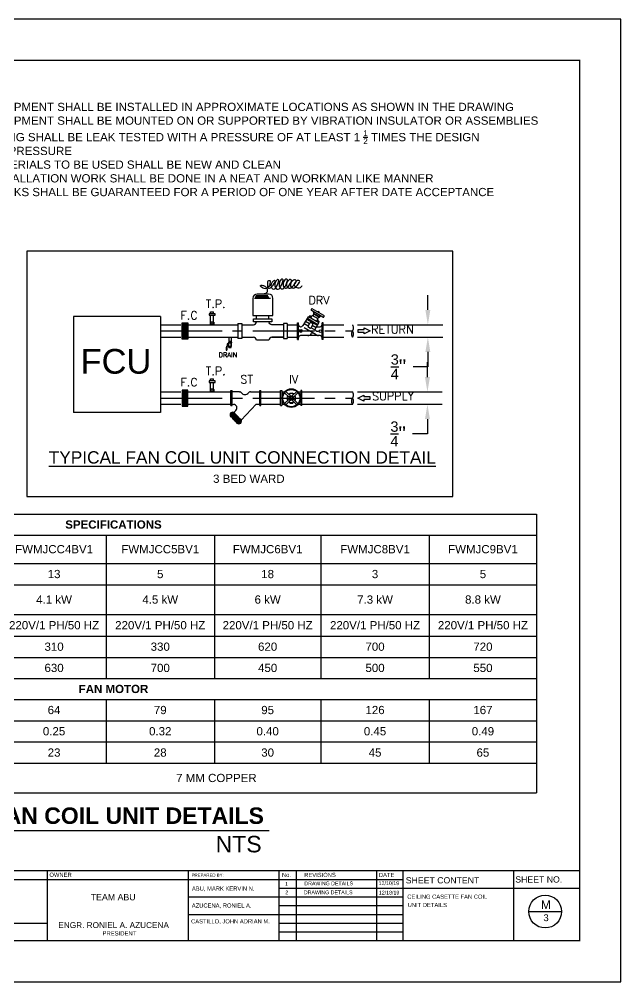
# Model space of a CAD drawing. Header units: inches. Extents: x 72.7 to 89.2, y 9.9 to 21.6.
# Drawn here: x 81.92 to 89.23, y 9.9 to 21.6 of the extents above; entities that cross this region are included whole.
import ezdxf

# ---------------------------------------------------------------- set-up
doc = ezdxf.new("R2010")
doc.units = ezdxf.units.IN
doc.header["$MEASUREMENT"] = 0
doc.linetypes.add('CENTER2', pattern=[1.125, 0.75, -0.125, 0.125, -0.125])
doc.linetypes.add('DASHED2', pattern=[0.375, 0.25, -0.125])
for name, color, linetype in [('.1', 1, 'Continuous'), ('AC-CENTER', 9, 'CENTER2'), ('AC-CHWR', 30, 'DASHED2'), ('AC-CHWS', 93, 'DASHED2'), ('AC-EQUIPMENT', 230, 'Continuous'), ('AC-FD', 2, 'Continuous'), ('AC-HOCK-UP', 9, 'Continuous'), ('AC-SDUCT', 6, 'Continuous'), ('AC-SECTION', 7, 'Continuous'), ('AC-TEXT', 7, 'Continuous'), ('AC.REF.1ST.', 200, 'Continuous'), ('MH-SARR', 2, 'Continuous'), ('MH-VALVE', 7, 'Continuous'), ('SHEET', 3, 'Continuous'), ('text', 7, 'Continuous'), ('WALL', 2, 'Continuous')]:
    doc.layers.add(name, color=color, linetype=linetype)
doc.styles.add('arial', font='arial.ttf')
doc.styles.add('ROMANS', font='romans.shx', dxfattribs={"width": 0.8, "height": 100})
doc.dimstyles.get("Standard").update_dxf_attribs({"dimtxt": 0.18, "dimasz": 0.18, "dimexe": 0.18, "dimexo": 0.0625, "dimgap": 0.09, "dimtad": 0, "dimtih": 1, "dimtoh": 1, "dimdec": 4, "dimzin": 0, "dimdsep": 46, "dimtxsty": 'Standard', "dimcen": 0.09, "dimadec": 0, "dimazin": 0, "dimtfac": 1, "dimtdec": 4, "dimtofl": 0, "dimtmove": 0, "dimatfit": 3, "dimfxl": 1, "dimtolj": 1, "dimtzin": 0, "dimarcsym": 0})

# ---------------------------------------------------------------- blocks, each defined once
blk = doc.blocks.new('*T3')
at = {"color": 0, "linetype": 'ByBlock', "lineweight": -2, "transparency": 16777216}
for p, q in [((0, 0), (10.282, 0)), ((0, 0), (0, -3.389)), ((10.282, 0), (10.282, -3.389)), ((0, -0.256), (10.282, -0.256)), ((2.5, -0.256), (2.5, -2.001)), ((3.787, -0.256), (3.787, -2.001)), ((5.052, -0.256), (5.052, -2.001)), ((6.367, -0.256), (6.367, -2.001)), ((7.661, -0.256), (7.661, -2.001)), ((8.977, -0.256), (8.977, -2.001)), ((0, -0.601), (10.282, -0.601)), ((0, -0.86), (10.282, -0.86)), ((0, -1.22), (10.282, -1.22)), ((0, -1.484), (10.282, -1.484)), ((0, -1.742), (10.282, -1.742)), ((0, -2.001), (10.282, -2.001)), ((0, -2.254), (10.282, -2.254)), ((2.5, -2.254), (2.5, -3.389)), ((3.787, -2.254), (3.787, -3.029)), ((5.052, -2.254), (5.052, -3.029)), ((6.367, -2.254), (6.367, -3.029)), ((7.661, -2.254), (7.661, -3.029)), ((8.977, -2.254), (8.977, -3.029)), ((0, -2.512), (10.282, -2.512)), ((0, -2.77), (10.282, -2.77)), ((0, -3.029), (10.282, -3.029)), ((0, -3.389), (10.282, -3.389))]:
    blk.add_line(p, q, dxfattribs=at)
at = {"color": 0, "transparency": 16777216, "char_height": 0.1, "attachment_point": 5, "style": 'arial'}
for s, insert, width in [('{\\fArial|b1|i0|c0|p34;SPECIFICATIONS}', (5.141, -0.128), 10.16192), ('UNIT NAME', (1.25, -0.428), 2.38), ('FWMJCC2BV1', (3.143, -0.428), 1.16688), ('FWMJCC4BV1', (4.419, -0.428), 1.14473), ('FWMJCC5BV1', (5.709, -0.428), 1.19529), ('FWMJC6BV1', (7.014, -0.428), 1.17454), ('FWMJC8BV1', (8.319, -0.428), 1.19578), ('FWMJC9BV1', (9.63, -0.428), 1.18469), ('{\\fArial|b0|i0|c0|p34;QUANTITY}', (1.25, -0.73), 2.38), ('{\\fArial|b0|i0|c0|p34;46}', (3.143, -0.73), 1.16688), ('{\\fArial|b0|i0|c0|p34;13}', (4.419, -0.73), 1.14473), ('5', (5.709, -0.73), 1.19529), ('{\\fArial|b0|i0|c0|p34;18}', (7.014, -0.73), 1.17454), ('{\\fArial|b0|i0|c0|p34;3}', (8.319, -0.73), 1.19578), ('{\\fArial|b0|i0|c0|p34;5}', (9.63, -0.73), 1.18469), ('COOLING CAP.', (1.25, -1.04), 2.38), ('{\\fArial|b0|i0|c0|p34;2.5 kW}', (3.143, -1.04), 1.16688), ('{\\fArial|b0|i0|c0|p34;4.1 kW}', (4.419, -1.04), 1.14473), ('{\\fArial|b0|i0|c0|p34;4.5 kW}', (5.709, -1.04), 1.19529), ('{\\fArial|b0|i0|c0|p34;6 kW}', (7.014, -1.04), 1.17454), ('{\\fArial|b0|i0|c0|p34;7.3 kW}', (8.319, -1.04), 1.19578), ('{\\fArial|b0|i0|c0|p34;8.8 kW}', (9.63, -1.04), 1.18469), ('POWER SOURCE', (1.25, -1.352), 2.38), ('{\\fArial|b0|i0|c0|p34;220V/1 PH/50 HZ}', (3.143, -1.352), 1.16688), ('{\\fArial|b0|i0|c0|p34;220V/1 PH/50 HZ}', (4.419, -1.352), 1.14473), ('{\\fArial|b0|i0|c0|p34;220V/1 PH/50 HZ}', (5.709, -1.352), 1.19529), ('{\\fArial|b0|i0|c0|p34;220V/1 PH/50 HZ}', (7.014, -1.352), 1.17454), ('{\\fArial|b0|i0|c0|p34;220V/1 PH/50 HZ}', (8.319, -1.352), 1.19578), ('{\\fArial|b0|i0|c0|p34;220V/1 PH/50 HZ}', (9.63, -1.352), 1.18469), ('AIR FLOW (CFM)', (1.25, -1.613), 2.38), ('{\\fArial|b0|i0|c0|p34;290}', (3.143, -1.613), 1.16688), ('{\\fArial|b0|i0|c0|p34;310}', (4.419, -1.613), 1.14473), ('{\\fArial|b0|i0|c0|p34;330}', (5.709, -1.613), 1.19529), ('{\\fArial|b0|i0|c0|p34;620}', (7.014, -1.613), 1.17454), ('{\\fArial|b0|i0|c0|p34;700}', (8.319, -1.613), 1.19578), ('{\\fArial|b0|i0|c0|p34;720}', (9.63, -1.613), 1.18469), ('FAN SPEED (RPM)', (1.25, -1.871), 2.38), ('{\\fArial|b0|i0|c0|p34;565}', (3.143, -1.871), 1.16688), ('{\\fArial|b0|i0|c0|p34;630}', (4.419, -1.871), 1.14473), ('{\\fArial|b0|i0|c0|p34;700}', (5.709, -1.871), 1.19529), ('{\\fArial|b0|i0|c0|p34;450}', (7.014, -1.871), 1.17454), ('{\\fArial|b0|i0|c0|p34;500}', (8.319, -1.871), 1.19578), ('{\\fArial|b0|i0|c0|p34;550}', (9.63, -1.871), 1.18469), ('{\\fArial|b1|i0|c0|p34;FAN MOTOR}', (5.141, -2.127), 10.16192), ('RATED INPUT POWER (W)', (1.25, -2.383), 2.38), ('{\\fArial|b0|i0|c0|p34;63}', (3.143, -2.383), 1.16688), ('{\\fArial|b0|i0|c0|p34;64}', (4.419, -2.383), 1.14473), ('{\\fArial|b0|i0|c0|p34;79}', (5.709, -2.383), 1.19529), ('{\\fArial|b0|i0|c0|p34;95}', (7.014, -2.383), 1.17454), ('{\\fArial|b0|i0|c0|p34;126}', (8.319, -2.383), 1.19578), ('{\\fArial|b0|i0|c0|p34;167}', (9.63, -2.383), 1.18469), ('RATED INPUT CURRENT (A)', (1.25, -2.641), 2.38), ('{\\fArial|b0|i0|c0|p34;0.23}', (3.143, -2.641), 1.16688), ('{\\fArial|b0|i0|c0|p34;0.25}', (4.419, -2.641), 1.14473), ('{\\fArial|b0|i0|c0|p34;0.32}', (5.709, -2.641), 1.19529), ('{\\fArial|b0|i0|c0|p34;0.40}', (7.014, -2.641), 1.17454), ('{\\fArial|b0|i0|c0|p34;0.45}', (8.319, -2.641), 1.19578), ('{\\fArial|b0|i0|c0|p34;0.49}', (9.63, -2.641), 1.18469), ('MOTOR OUTPUT (W)', (1.25, -2.9), 2.38), ('{\\fArial|b0|i0|c0|p34;17}', (3.143, -2.9), 1.16688), ('{\\fArial|b0|i0|c0|p34;23}', (4.419, -2.9), 1.14473), ('{\\fArial|b0|i0|c0|p34;28}', (5.709, -2.9), 1.19529), ('{\\fArial|b0|i0|c0|p34;30}', (7.014, -2.9), 1.17454), ('{\\fArial|b0|i0|c0|p34;45}', (8.319, -2.9), 1.19578), ('{\\fArial|b0|i0|c0|p34;65}', (9.63, -2.9), 1.18469), ('COIL', (1.25, -3.209), 2.38), ('7 MM COPPER', (6.391, -3.209), 7.66192)]:
    blk.add_mtext(s, dxfattribs=dict(at, insert=insert, width=width))
blk = doc.blocks.new('1')
at = {"layer": 'AC.REF.1ST.'}
blk.add_hatch(color=256, dxfattribs=at).paths.add_polyline_path([(-37, 0, 1), (37, 0, 1)])
for radius in [46.8, 37.3]:
    blk.add_circle((0, 0), radius, dxfattribs=at)
blk = doc.blocks.new('V-BOOL')
at = {"layer": 'MH-VALVE'}
for p, q in [((-186, 75, 0), (-186, 70, 0)), ((-125, 80, 0), (-181, 80, 0)), ((-125, 65, 0), (-181, 65, 0)), ((-132, 25), (-132, -25)), ((-132, 25), (-112, 25)), ((-132, 8, 0), (-112, 8, 0)), ((-125, 80, 0), (-125, 65, 0)), ((-112, 75, 0), (-125, 75, 0)), ((-114, 70, 0), (-125, 70, 0)), ((-84, 44, 0), (-112, 69, 0)), ((-112, 33), (-101, 33)), ((-112, 33), (-112, -33, 0)), ((-82, 49, 0), (-110, 75, 0)), ((-101, 33), (-101, -33, 0)), ((-101, 30), (-30, 30)), ((-101, 25), (-30, 25)), ((-51, 43, 0), (-82, 43, 0)), ((-51, 48, 0), (-80, 48, 0)), ((-76, 48, 0), (-76, 59, 0)), ((-56, 59, 0), (-76, 59, 0)), ((-71, 48, 0), (-71, 59, 0)), ((-71, 30), (-71, 43, 0)), ((-61, 48, 0), (-61, 59, 0)), ((-61, 30), (-61, 43, 0)), ((-56, 48, 0), (-56, 59, 0)), ((-51, 43, 0), (-51, 48, 0)), ((-20, 33), (-30, 33)), ((-30, 33), (-30, -33, 0)), ((-20, 33), (-20, -33, 0)), ((0, 25), (-20, 25)), ((0, 8, 0), (-20, 8, 0)), ((0, 25), (0, -25)), ((-132, -11, 0), (-112, -11, 0)), ((-132, -25), (-112, -25)), ((-112, -33, 0), (-101, -33, 0)), ((-101, -25), (-30, -25)), ((-101, -30), (-30, -30)), ((-20, -33, 0), (-30, -33, 0)), ((0, -11, 0), (-20, -11, 0)), ((0, -25), (-20, -25))]:
    blk.add_line(p, q, dxfattribs=at)
for centre, radius, start, end in [((-181, 75, 0), 5.07, 90, 180), ((-181, 70, 0), 5.07, 180, 270), ((-114, 68, 0), 2.54, 45, 90), ((-112, 73, 0), 2.54, 45, 90), ((-82, 46, 0), 2.54, 225, 270), ((-80, 51, 0), 2.54, 225, 270)]:
    blk.add_arc(centre, radius, start, end, dxfattribs=at)
blk = doc.blocks.new('M-ARR01')
at = {"layer": 'MH-SARR'}
blk.add_lwpolyline([(-7, 0.88), (-7, -0.88), (-3.5, -0.88), (-3.5, -1.75), (0, 0), (-3.5, 1.75), (-3.5, 0.88)], close=True, dxfattribs=at)
blk = doc.blocks.new('*D8')
at = {"color": 0, "lineweight": -2, "transparency": 16777216}
for p, q in [((86.884, 18.061), (86.884, 18.241)), ((86.031, 17.881), (87.064, 17.881)), ((86.031, 17.731), (87.064, 17.731)), ((86.884, 17.551), (86.884, 17.371)), ((86.884, 17.371), (86.704, 17.371))]:
    blk.add_line(p, q, dxfattribs=at)
at = {"color": 0, "transparency": 16777216}
for points in [[(86.854, 18.061), (86.914, 18.061), (86.884, 17.881)], [(86.854, 17.551), (86.914, 17.551), (86.884, 17.731)]]:
    blk.add_solid(points, dxfattribs=at)
at = {"layer": 'Defpoints', "color": 0, "transparency": 16777216}
for p in [(85.969, 17.881), (85.969, 17.731), (86.884, 17.731)]:
    blk.add_point(p, dxfattribs=at)
at = {"color": 0, "transparency": 16777216, "insert": (86.527, 17.371), "char_height": 0.18, "attachment_point": 5}
blk.add_mtext('\\A1;{\\fArial|b0|i0|c0|p34;\\H0.7x;\\S3/4;\\H1.42857x;"}', dxfattribs=at)
blk = doc.blocks.new('*D9')
at = {"color": 0, "lineweight": -2, "transparency": 16777216}
for p, q in [((86.879, 17.245), (86.879, 17.425)), ((86.031, 17.065), (87.059, 17.065)), ((86.031, 16.915), (87.059, 16.915)), ((86.879, 16.735), (86.879, 16.555)), ((86.879, 16.555), (86.699, 16.555))]:
    blk.add_line(p, q, dxfattribs=at)
at = {"color": 0, "transparency": 16777216}
for points in [[(86.849, 17.245), (86.909, 17.245), (86.879, 17.065)], [(86.849, 16.735), (86.909, 16.735), (86.879, 16.915)]]:
    blk.add_solid(points, dxfattribs=at)
at = {"layer": 'Defpoints', "color": 0, "transparency": 16777216}
for p in [(85.969, 17.065), (85.969, 16.915), (86.879, 16.915)]:
    blk.add_point(p, dxfattribs=at)
at = {"color": 0, "transparency": 16777216, "insert": (86.523, 16.555), "char_height": 0.18, "width": 0.18337, "attachment_point": 5}
blk.add_mtext('\\A1;{\\fArial|b0|i0|c0|p34;\\H0.7x;\\S3/4;\\H1.42857x;"}', dxfattribs=at)

msp = doc.modelspace()

# ---------------------------------------------------------------- hatches: boundary and pattern name
at = {"layer": 'AC-HOCK-UP', "ltscale": 0.02}
h = msp.add_hatch(dxfattribs=at)
h.set_pattern_fill('AR-HBONE', color=256, scale=8.52703e-05, style=0)
h.set_pattern_definition([(315, (787.330127, 202.8299), (1e-18, -0.012251993), [0.025990402, -0.00866346733]), (225, (787.336253, 202.823774), (1e-18, -0.012251993), [0.025990402, -0.00866346733])])
h.paths.add_polyline_path([(83.96768, 17.80604), (83.96768, 17.70797), (83.89946, 17.70797), (83.89946, 17.80604)])
h.paths.add_polyline_path([(83.96768, 17.80604), (83.89946, 17.80604), (83.89946, 17.9041), (83.96768, 17.9041)])
h = msp.add_hatch(dxfattribs=at)
h.set_pattern_fill('AR-HBONE', color=256, scale=8.52703e-05, style=0)
h.set_pattern_definition([(45, (787.330127, -168.034593), (1e-18, 0.012251993), [0.025990402, -0.00866346733]), (135, (787.336253, -168.028467), (1e-18, 0.012251993), [0.025990402, -0.00866346733])])
h.paths.add_polyline_path([(83.96768, 16.98927), (83.96768, 17.08733), (83.89946, 17.08733), (83.89946, 16.98927)])
h.paths.add_polyline_path([(83.96768, 16.98927), (83.89946, 16.98927), (83.89946, 16.89121), (83.96768, 16.89121)])

# ---------------------------------------------------------------- linework, layer by layer
at = {"layer": '.1', "color": 0}
for p, q in [((89.22771, 21.59507), (72.72771, 21.59507)), ((89.22771, 9.89507), (89.22771, 21.59507)), ((72.72771, 9.89507), (89.22771, 9.89507))]:
    msp.add_line(p, q, dxfattribs=at)
msp.add_line((78.8345, 11.73365), (84.95468, 11.73365))
at = {"layer": 'AC-CENTER'}
for p, q in [((83.63366, 17.80554), (85.96867, 17.80554)), ((83.63366, 16.98977), (85.96867, 16.98977))]:
    msp.add_line(p, q, dxfattribs=at)
at = {"layer": 'AC-CHWR'}
for p, q in [((83.63366, 17.88054), (83.89946, 17.88054)), ((85.17596, 17.88072), (85.29892, 17.88072)), ((85.61294, 17.88072), (85.96867, 17.88072)), ((83.63366, 17.73054), (83.89946, 17.73054)), ((84.46577, 17.73072), (84.46577, 17.68136)), ((84.49537, 17.73072), (84.49537, 17.68136)), ((85.17596, 17.73072), (85.29892, 17.73072)), ((85.61294, 17.73072), (85.96895, 17.73072))]:
    msp.add_line(p, q, dxfattribs=at)
at = {"layer": 'AC-CHWR', "linetype": 'ByBlock', "lineweight": -2}
for p, q in [((83.96768, 17.88072), (84.57684, 17.88072)), ((83.96768, 17.73072), (84.57684, 17.73072))]:
    msp.add_line(p, q, dxfattribs=at)
at = {"layer": 'AC-CHWR'}
for centre, start, end in [((86.01897, 17.7685), 143.361668, 217.063442), ((85.91837, 17.84332), 323.361668, 36.638332), ((85.91837, 17.7685), 323.361668, 36.638332)]:
    msp.add_arc(centre, 0.06268, start, end, dxfattribs=at)
at = {"layer": 'AC-CHWS'}
for p, q in [((83.63366, 17.06477), (83.89946, 17.06477)), ((84.85601, 17.06458), (85.09518, 17.06458)), ((83.63366, 16.91477), (83.89946, 16.91477)), ((84.85601, 16.91458), (85.09518, 16.91458))]:
    msp.add_line(p, q, dxfattribs=at)
at = {"layer": 'AC-CHWS', "linetype": 'ByBlock', "lineweight": -2}
for p, q in [((83.96768, 17.06458), (84.49079, 17.06458)), ((85.35468, 17.06458), (85.97131, 17.06458)), ((85.35468, 16.91458), (85.97132, 16.91458))]:
    msp.add_line(p, q, dxfattribs=at)
at = {"layer": 'AC-CHWS', "linetype": 'ByBlock'}
msp.add_line((83.96768, 16.91458), (84.49079, 16.91458), dxfattribs=at)
at = {"layer": 'AC-CHWS'}
for centre, start, end in [((86.01897, 16.95236), 143.361668, 217.063442), ((85.91837, 17.02718), 323.361668, 36.638332), ((85.91837, 16.95236), 323.361668, 36.638332)]:
    msp.add_arc(centre, 0.06268, start, end, dxfattribs=at)
at = {"layer": 'AC-EQUIPMENT', "ltscale": 0.02}
for p, q in [((83.63366, 17.9809), (82.57955, 17.9809)), ((82.57955, 17.9809), (82.57955, 16.8144)), ((83.63366, 17.9809), (83.63366, 16.8144)), ((83.63366, 16.8144), (82.57955, 16.8144))]:
    msp.add_line(p, q, dxfattribs=at)
at = {"layer": 'AC-HOCK-UP', "ltscale": 0.02}
for p, q in [((84.24312, 18.015), (84.24312, 18.0398)), ((84.24312, 18.0398), (84.28024, 18.0398)), ((84.28024, 18.015), (84.28024, 18.0398)), ((85.46575, 18.06658), (85.46895, 18.07214)), ((85.6092, 17.97453), (85.46867, 18.05567)), ((85.62104, 17.99356), (85.47987, 18.07506)), ((85.56965, 17.97442), (85.49353, 18.01837)), ((85.49447, 18.02091), (85.50307, 18.03581)), ((85.54369, 18.03822), (85.5468, 18.04361)), ((85.54369, 18.03822), (85.5468, 18.04361)), ((85.567, 18.03195), (85.5468, 18.04361)), ((85.56389, 18.02656), (85.567, 18.03195)), ((85.56389, 18.02656), (85.567, 18.03195)), ((84.2382, 17.9123), (84.2382, 17.88904)), ((84.27969, 17.91431), (84.24415, 17.91433)), ((84.27977, 17.91436), (84.24417, 17.91433)), ((84.24998, 17.88935), (84.24998, 17.91199)), ((84.27352, 17.88932), (84.27352, 17.91196)), ((84.2853, 17.91227), (84.2853, 17.88902)), ((85.29892, 17.70347), (85.29892, 17.90582)), ((85.29892, 17.90582), (85.31389, 17.90582)), ((85.31389, 17.70347), (85.31389, 17.90579)), ((85.37769, 17.88365), (85.43299, 17.97943)), ((85.4445, 17.89281), (85.39836, 17.91945)), ((85.5424, 17.8732), (85.41434, 17.94713)), ((85.54772, 17.88243), (85.41967, 17.95636)), ((85.42851, 17.86512), (85.44983, 17.90204)), ((85.56104, 17.9055), (85.43299, 17.97943)), ((85.43666, 17.97731), (85.44147, 17.98565)), ((85.44128, 17.97465), (85.44982, 17.98945)), ((85.44439, 17.98643), (85.46146, 17.97657)), ((85.45684, 17.97924), (85.449, 17.98377)), ((85.46135, 17.98279), (85.44982, 17.98945)), ((85.45281, 17.96799), (85.46135, 17.98279)), ((85.45743, 17.96533), (85.46224, 17.97366)), ((85.46114, 17.96318), (85.47951, 17.995)), ((85.48169, 17.89594), (85.46438, 17.90594)), ((85.5494, 17.95465), (85.47951, 17.995)), ((85.48874, 17.98967), (85.4997, 18.00866)), ((85.56046, 17.97357), (85.49739, 18.00999)), ((85.51043, 17.81783), (85.56104, 17.9055)), ((85.53287, 17.92177), (85.55018, 17.95174)), ((85.53659, 17.91962), (85.5414, 17.92796)), ((85.5412, 17.91696), (85.54975, 17.93175)), ((85.56139, 17.91888), (85.54431, 17.92874)), ((85.54719, 17.95592), (85.55816, 17.97491)), ((85.54893, 17.92607), (85.55677, 17.92155)), ((85.54975, 17.93175), (85.56128, 17.92509)), ((85.55274, 17.9103), (85.56128, 17.92509)), ((85.55735, 17.90763), (85.56217, 17.91597)), ((85.57138, 17.9765), (85.57998, 17.9914)), ((85.61294, 17.90582), (85.59797, 17.90582)), ((85.59797, 17.70347), (85.59797, 17.90579)), ((85.61294, 17.70347), (85.61294, 17.90582)), ((85.62012, 17.97746), (85.62334, 17.98305)), ((84.27975, 17.88698), (84.24415, 17.887)), ((84.57684, 17.89541), (84.57684, 17.71567)), ((85.17596, 17.89541), (85.17596, 17.71567)), ((85.52866, 17.75736), (85.38209, 17.84199)), ((85.42851, 17.86512), (85.38237, 17.89176)), ((85.44973, 17.84057), (85.43241, 17.85056)), ((85.46428, 17.84447), (85.4856, 17.88139)), ((85.52268, 17.81075), (85.46428, 17.84447)), ((85.52641, 17.84552), (85.48027, 17.87216)), ((85.51036, 17.85679), (85.574, 17.85679)), ((84.62224, 17.73065), (84.76406, 17.73065)), ((84.95129, 17.6932), (84.80151, 17.6932)), ((85.1308, 17.73065), (84.98873, 17.73065)), ((85.29892, 17.70347), (85.31389, 17.70347)), ((85.57388, 17.75022), (85.33753, 17.75022)), ((85.61294, 17.70347), (85.59797, 17.70347)), ((84.24312, 17.19885), (84.24312, 17.22366)), ((84.24312, 17.22366), (84.28024, 17.22366)), ((84.28024, 17.19885), (84.28024, 17.22366)), ((84.2382, 17.09615), (84.2382, 17.0729)), ((84.27969, 17.09816), (84.24415, 17.09819)), ((84.27977, 17.09822), (84.24417, 17.09819)), ((84.24998, 17.07321), (84.24998, 17.09585)), ((84.27352, 17.07318), (84.27352, 17.09582)), ((84.2853, 17.09613), (84.2853, 17.07287)), ((84.27975, 17.07084), (84.24415, 17.07086)), ((84.49079, 16.89863), (84.49079, 17.08054)), ((84.49079, 17.08054), (84.50576, 17.08054)), ((84.50576, 16.89863), (84.50576, 17.08054)), ((84.5963, 17.06458), (84.50576, 17.06458)), ((84.5963, 17.06458), (84.60235, 17.06444)), ((84.7277, 17.06458), (84.72165, 17.06444)), ((84.7277, 17.06458), (84.84103, 17.06458)), ((84.84103, 16.89863), (84.84103, 17.08054)), ((84.84103, 17.08054), (84.85601, 17.08054)), ((84.85601, 16.89863), (84.85601, 17.08054)), ((85.09518, 16.89862), (85.09518, 17.08053)), ((85.09518, 17.08053), (85.11015, 17.08053)), ((85.11015, 17.08053), (85.11015, 16.89862)), ((85.11015, 17.06477), (85.13952, 17.06477)), ((85.19834, 17.00113), (85.14377, 17.05571)), ((85.19834, 16.9784), (85.14377, 16.92383)), ((85.21357, 17.01636), (85.15899, 17.07093)), ((85.1877, 17.04223), (85.20185, 17.04223)), ((85.20185, 17.04223), (85.21286, 17.05069)), ((85.21286, 17.05069), (85.23701, 17.05069)), ((85.29087, 17.07093), (85.2363, 17.01636)), ((85.24802, 17.04223), (85.23701, 17.05069)), ((85.26217, 17.04223), (85.24802, 17.04223)), ((85.3061, 17.05571), (85.25152, 17.00113)), ((85.25152, 16.9784), (85.3061, 16.92383)), ((85.31035, 17.06477), (85.33971, 17.06477)), ((85.33971, 17.08053), (85.33971, 16.89862)), ((85.35468, 17.08053), (85.33971, 17.08053)), ((85.35468, 16.89862), (85.35468, 17.08053)), ((84.49079, 16.89863), (84.50576, 16.89863)), ((84.50576, 16.91458), (84.52161, 16.91341)), ((84.61478, 16.72142), (84.79786, 16.91458)), ((84.79786, 16.91458), (84.84103, 16.91458)), ((84.84103, 16.89863), (84.85601, 16.89863)), ((85.09518, 16.89862), (85.11015, 16.89862)), ((85.11015, 16.91477), (85.13952, 16.91477)), ((85.21357, 16.96318), (85.15899, 16.9086)), ((85.19256, 16.94444), (85.20494, 16.93493)), ((85.20494, 16.93493), (85.20494, 16.92884)), ((85.20494, 16.92884), (85.24492, 16.92884)), ((85.2363, 16.96318), (85.29087, 16.9086)), ((85.2573, 16.94444), (85.24492, 16.93493)), ((85.24492, 16.93493), (85.24492, 16.92884)), ((85.31034, 16.91477), (85.33971, 16.91477)), ((85.35468, 16.89862), (85.33971, 16.89862)), ((84.50171, 16.79963), (84.52175, 16.81877)), ((84.50171, 16.79963), (84.59943, 16.69736)), ((84.51173, 16.8092), (84.60945, 16.70693)), ((84.52175, 16.81877), (84.61947, 16.71651)), ((84.52532, 16.81504), (84.55055, 16.83915)), ((84.59943, 16.69736), (84.61947, 16.71651))]:
    msp.add_line(p, q, dxfattribs=at)
for points in [[(87.18796, 18.77611), (82.01117, 18.77611), (82.01117, 15.79204), (87.18796, 15.79204)], [(83.89946, 17.70797), (83.89946, 17.9041), (83.96768, 17.9041), (83.96768, 17.70797)], [(83.89946, 17.08733), (83.89946, 16.89121), (83.96768, 16.89121), (83.96768, 17.08733)]]:
    msp.add_lwpolyline(points, close=True, dxfattribs=at)
for points in [[(84.93633, 18.40253, -0.1056221), (84.94491, 18.41485, -0.12427053), (84.95613, 18.42104, -0.48185276), (84.96796, 18.41221, -0.10540116), (84.95814, 18.3577, -0.16439886), (84.92783, 18.32273, -0.23594285), (84.89476, 18.3205, -0.09435776), (84.85357, 18.34773, -0.46902019), (84.85451, 18.35971, -0.21088712), (84.86729, 18.36229, -0.06618692), (84.90482, 18.34865, -0.16327549), (84.92701, 18.32559, -0.15039186), (84.93198, 18.29134, -0.20991555), (84.91406, 18.26328, -0.18387661), (84.87737, 18.25488)], [(84.93633, 18.40253, -0.00893972), (84.93583, 18.34672, 0.61060665), (84.97217, 18.33113, 0.09236128), (85.03032, 18.40078, 0.5195942), (85.02155, 18.41909, 0.21510422), (85.01086, 18.41627, 0.06621207), (84.98719, 18.3912, 0.31484239), (84.98626, 18.32572, 0.51598399), (85.03228, 18.32469, 0.10525733), (85.07368, 18.41479, 0.60634604), (85.0559, 18.42982, 0.16014495), (85.04319, 18.41898, 0.06199069), (85.02584, 18.38047, 0.29344256), (85.04228, 18.32141, 0.45384225), (85.08595, 18.32684, 0.1046108), (85.12482, 18.42228, 0.68758787), (85.10528, 18.43411, 0.10807266), (85.09118, 18.4172, 0.06015031), (85.07737, 18.38047, 0.26731359), (85.09354, 18.32483, 0.43223001), (85.13319, 18.32684, 0.12738545), (85.17814, 18.41968, 0.69709509), (85.15466, 18.43411, 0.09276946), (85.1399, 18.41726, 0.06252569), (85.12675, 18.38691, 0.24576907), (85.13723, 18.33459, 0.41771206), (85.17183, 18.33113, 0.14186764), (85.22619, 18.41105, 0.67194129), (85.20404, 18.42982, 0.10584439), (85.18923, 18.41757, 0.06046512), (85.17183, 18.38906, 0.29106368), (85.17911, 18.33716, 0.37779629), (85.22121, 18.33113, 0.14884823), (85.28195, 18.40394, 0.61219665), (85.262, 18.42767, 0.13394819), (85.24087, 18.41632, 0.08686392), (85.21906, 18.38691, 0.28111941), (85.22304, 18.33927, 0.37737299), (85.25986, 18.33113, 0.1470472), (85.32502, 18.39769, 0.63652847), (85.30709, 18.42124, 0.12320854), (85.28778, 18.4117, 0.07335685), (85.26415, 18.38476, 0.30375474), (85.26465, 18.3537, 0.1975053), (85.3028, 18.32898, 0.17555964), (85.33502, 18.33427, 0.17499546), (85.35647, 18.35902)], [(84.62224, 17.88043), (84.76406, 17.88043, 0.41421356), (84.80151, 17.91787), (84.76406, 17.91787), (84.76406, 17.95532), (84.98873, 17.95532), (84.98873, 17.91787), (84.95129, 17.91787, -0.08276253)], [(85.1308, 17.88043), (84.98873, 17.88043, -0.41421356), (84.95129, 17.91787), (84.80151, 17.91787)]]:
    msp.add_lwpolyline(points, format="xyb", dxfattribs=at)
msp.add_lwpolyline([(84.75725, 17.99276), (85.00203, 17.99276), (85.00203, 18.20246, 0.41421356), (84.94961, 18.25488), (84.80967, 18.25488, 0.41421356), (84.75725, 18.20246)], format="xyb", close=True, dxfattribs=at)
for points in [[(84.77789, 18.20264), (84.97206, 18.20264)], [(84.78552, 18.22126), (84.95148, 18.22126)], [(84.79314, 18.23708), (84.94081, 18.23708)], [(84.22602, 17.99714), (84.29785, 17.99703), (84.29788, 18.01497), (84.22612, 18.01508), (84.22602, 17.99714)], [(84.24387, 17.91496), (84.24406, 17.99711)], [(84.27975, 17.91496), (84.27991, 17.99705)], [(84.80151, 17.95532), (84.80151, 17.99276)], [(84.95129, 17.95532), (84.95129, 17.99276)], [(84.24417, 17.8811), (84.24416, 17.887)], [(84.27969, 17.88115), (84.27968, 17.88698)], [(84.57684, 17.89541), (84.62177, 17.89541), (84.62177, 17.71567), (84.57684, 17.71567)], [(85.17596, 17.89541), (85.13103, 17.89541), (85.13103, 17.71567), (85.17596, 17.71567)], [(84.62224, 17.73065), (84.76406, 17.73065)], [(84.98873, 17.73065), (85.1308, 17.73065)], [(84.22602, 17.18099), (84.29785, 17.18088), (84.29788, 17.19882), (84.22612, 17.19893), (84.22602, 17.18099)], [(84.24386, 17.09881), (84.24406, 17.18097)], [(84.27975, 17.09881), (84.27991, 17.18091)], [(84.24417, 17.06495), (84.24416, 17.07086)], [(84.27969, 17.06501), (84.27968, 17.07084)]]:
    msp.add_lwpolyline(points, dxfattribs=at)
for centre, radius in [((85.3388, 17.80554), 0.01726), ((85.57927, 17.8038), 0.01726), ((85.22493, 16.98977), 0.11367), ((85.22493, 16.98977), 0.10457), ((85.22493, 16.98977), 0.02892), ((85.22493, 16.98977), 0.01769)]:
    msp.add_circle(centre, radius, dxfattribs=at)
for centre, radius, start, end in [((85.47267, 18.06259), 0.00799, 150, 240), ((85.47588, 18.06814), 0.00799, 60, 150), ((85.50139, 18.01691), 0.00799, 150, 240), ((84.24391, 17.90532), 0.00901, 47.72813, 129.303153), ((84.26172, 17.88331), 0.03099, 67.610065, 112.258581), ((84.27959, 17.90529), 0.00901, 50.694253, 132.269275), ((85.44332, 17.98459), 0.00213, 60, 150), ((85.44424, 17.98405), 0.00213, 330, 60), ((85.44793, 17.98192), 0.00213, 60, 150), ((85.45906, 17.89671), 0.01066, 60, 150), ((85.45578, 17.97739), 0.00213, 330, 60), ((85.45947, 17.97526), 0.00213, 60, 150), ((85.46039, 17.97473), 0.00213, 330, 60), ((85.54325, 17.92689), 0.00213, 60, 150), ((85.54417, 17.92636), 0.00213, 330, 60), ((85.54786, 17.92423), 0.00213, 60, 150), ((85.54833, 17.9528), 0.00213, 330, 60), ((85.55571, 17.9197), 0.00213, 330, 60), ((85.5594, 17.91757), 0.00213, 60, 150), ((85.56446, 17.9805), 0.00799, 240, 330), ((85.56032, 17.91704), 0.00213, 330, 60), ((85.6132, 17.98145), 0.00799, 240, 330.024554), ((85.61642, 17.98704), 0.00799, 330.024554, 60.024554), ((84.24391, 17.89602), 0.00901, 230.694253, 312.269275), ((84.26178, 17.91801), 0.03099, 247.610065, 292.258581), ((84.27959, 17.89599), 0.00901, 227.72813, 309.303153), ((85.34183, 17.88579), 0.0284, 190.267533, 260.370263), ((85.33887, 17.8683), 0.01066, 260.370263, 279.892961), ((85.33154, 17.91029), 0.05328, 279.892961, 330), ((85.43774, 17.85979), 0.01066, 150, 240), ((85.45505, 17.8498), 0.01066, 240, 330), ((85.47637, 17.88671), 0.01066, 330, 60), ((85.54932, 17.8569), 0.05328, 240, 270), ((85.56824, 17.88596), 0.02973, 281.179899, 0.844306), ((84.76406, 17.6932), 0.03745, 0, 90), ((84.98873, 17.6932), 0.03745, 90, 180), ((85.34304, 17.72114), 0.0296, 100.743954, 169.999538), ((85.42525, 17.80351), 0.05328, 270, 326.488454), ((85.483, 17.76526), 0.01598, 60, 146.488454), ((85.5553, 17.80351), 0.05328, 240, 270), ((85.56837, 17.72114), 0.0296, 359.412191, 79.256046), ((84.24391, 17.08918), 0.00901, 47.72813, 129.303153), ((84.26172, 17.06716), 0.03099, 67.610065, 112.258581), ((84.27959, 17.08915), 0.00901, 50.694253, 132.269275), ((84.24391, 17.07988), 0.00901, 230.694253, 312.269275), ((84.26178, 17.10186), 0.03099, 247.610065, 292.258581), ((84.27959, 17.07985), 0.00901, 227.72813, 309.303153), ((84.60186, 17.0428), 0.02165, 33.642743, 88.698047), ((84.662, 17.08282), 0.05059, 213.642743, 268.698047), ((84.662, 17.08282), 0.05059, 268.698047, 326.357257), ((84.72214, 17.0428), 0.02165, 91.301953, 146.357257), ((85.22493, 16.98977), 0.05415, 146.46866, 213.53134), ((85.22493, 16.98977), 0.05415, 56.46866, 123.53134), ((85.22493, 16.98977), 0.05415, 326.46866, 33.53134), ((84.52086, 16.87035), 0.04307, 313.581638, 89.004214), ((85.22493, 16.98977), 0.05415, 236.46866, 303.53134)]:
    msp.add_arc(centre, radius, start, end, dxfattribs=at)
at = {"layer": 'SHEET', "color": 1}
for p, q in [((73.72771, 11.24609), (88.72771, 11.24609)), ((82.25769, 11.24609), (82.25769, 10.39507)), ((83.97001, 11.24609), (83.97001, 10.39507)), ((85.07182, 11.24609), (85.07182, 10.39507)), ((85.28457, 11.24609), (85.28457, 10.39507)), ((86.25932, 11.24609), (86.25932, 10.39507)), ((86.57845, 11.24609), (86.57845, 10.39507)), ((87.92381, 11.24609), (87.92381, 10.39507)), ((76.36142, 11.13972), (85.76369, 11.13972)), ((85.47138, 11.13972), (86.57845, 11.13972)), ((85.07182, 11.03334), (86.86025, 11.03334)), ((86.30155, 11.03334), (88.72771, 11.03334)), ((83.97001, 10.92696), (86.57845, 10.92696)), ((85.07182, 10.82058), (85.76369, 10.82058)), ((85.47138, 10.82058), (86.57845, 10.82058)), ((83.97001, 10.71421), (86.57845, 10.71421)), ((88.11011, 10.7481), (88.50903, 10.7481)), ((76.36142, 10.60894), (82.25769, 10.60894)), ((85.07182, 10.60783), (85.76369, 10.60783)), ((85.47138, 10.60783), (86.57845, 10.60783)), ((85.07182, 10.50145), (86.57845, 10.50145))]:
    msp.add_line(p, q, dxfattribs=at)
msp.add_circle((88.30957, 10.7481), 0.19946, dxfattribs=at)
at = {"layer": 'WALL', "color": 1, "linetype": 'Continuous', "const_width": 0.01418}
msp.add_lwpolyline([(73.72771, 10.39507), (88.72771, 10.39507), (88.72771, 21.09507), (73.72771, 21.09507)], close=True, dxfattribs=at)

# ---------------------------------------------------------------- block references
at = {"xscale": 0.0005920195761136711, "yscale": 0.0005920195761136711, "zscale": 0.0005920195761136711, "rotation": 90}
msp.add_blockref('V-BOOL', (84.48057, 17.68136), dxfattribs=at)
msp.add_blockref('*T3', (77.92331, 15.58054))
at = {"layer": 'AC-HOCK-UP', "ltscale": 0.02, "extrusion": (0, 0, -1), "xscale": 0.000692939200700955, "yscale": 0.000692939200700955, "zscale": -0.0006929392007340193, "rotation": 226.3019526754785}
for p in [(-84.51337, 16.78631), (-84.5378, 16.76074), (-84.56223, 16.73517), (-84.58666, 16.70961)]:
    msp.add_blockref('1', p, dxfattribs=at)
at = {"layer": 'AC-SDUCT', "xscale": -0.02072068516397849, "yscale": 0.02072068516394939, "zscale": 0.0207206851639422, "rotation": 180}
msp.add_blockref('M-ARR01', (86.18353, 17.80591), dxfattribs=at)
at = {"layer": 'AC-SDUCT', "xscale": -0.02072068516397849, "yscale": 0.02072068516394939, "zscale": 0.0207206851639422}
msp.add_blockref('M-ARR01', (86.03214, 16.98977), dxfattribs=at)

# ---------------------------------------------------------------- texts
at = {"attachment_point": 1, "style": 'arial'}
for s, width, heights, insert, char_height in [('\\A1;1. ALL EQUIPMENT SHALL BE INSTALLED IN APPROXIMATE LOCATIONS AS SHOWN IN THE DRAWING\\P2. ALL EQUIPMENT SHALL BE MOUNTED ON OR SUPPORTED BY VIBRATION INSULATOR OR ASSEMBLIES\\P3. ALL PIPING SHALL BE LEAK TESTED WITH A PRESSURE OF AT LEAST 1 {\\H0.7x;\\S1/2;} TIMES THE DESIGN WORKING PRESSURE\\P4. ALL MATERIALS TO BE USED SHALL BE NEW AND CLEAN\\P5. ALL INSTALLATION WORK SHALL BE DONE IN A NEAT AND WORKMAN LIKE MANNER \\P6. ALL WORKS SHALL BE GUARANTEED FOR A PERIOD OF ONE YEAR AFTER DATE ACCEPTANCE', 6.963892, [1.55599], (81.06929, 20.5795), 0.1), ('{\\fArial|b1|i0|c0|p34;CEILING CASETTE FAN COIL UNIT DETAILS}', 6.1984008, [0], (78.97907, 12.01384), 0.2), ('SCALE                                                         NTS', 6.0040645, [0], (78.96544, 11.668), 0.2)]:
    msp.add_mtext_dynamic_manual_height_columns(s, width=width, gutter_width=1, heights=heights, dxfattribs=dict(at, insert=insert, char_height=char_height))
at = {"insert": (84.27437, 16.05957), "char_height": 0.1, "attachment_point": 1}
msp.add_mtext_dynamic_manual_height_columns('{\\fArial|b0|i0|c0|p34;3 BED WARD}', width=0.9610998, gutter_width=1, heights=[0], dxfattribs=at)
at = {"insert": (86.63822, 10.85355), "char_height": 0.0505294, "width": 1.8569551, "attachment_point": 1, "style": 'arial'}
msp.add_mtext('UNIT DETAILS', dxfattribs=at)
at = {"layer": 'AC-FD', "style": 'ROMANS'}
msp.add_text('DRAIN', height=0.059202, dxfattribs=at).set_placement((84.34107, 17.48553))
at = {"layer": 'AC-SECTION', "ltscale": 0.02, "style": 'arial'}
for s, height, p in [('FCU', 0.3, (82.66367, 17.28664)), ('%%UTYPICAL FAN COIL UNIT CONNECTION DETAIL', 0.15, (82.27778, 16.19406))]:
    msp.add_text(s, height=height, dxfattribs=at).set_placement(p)
at = {"layer": 'AC-TEXT', "style": 'ROMANS'}
for s, p in [('T.P.', (84.18407, 18.08602)), ('DRV', (85.43359, 18.12988)), ('F.C', (83.87755, 17.94533)), ('RETURN', (86.19409, 17.77574)), ('T.P.', (84.18407, 17.26987)), ('F.C', (83.87755, 17.13288)), ('ST', (84.60538, 17.16766)), ('IV', (85.19694, 17.16766)), ('SUPPLY', (86.20563, 16.96416))]:
    msp.add_text(s, height=0.1, dxfattribs=at).set_placement(p)
at = {"layer": 'SHEET', "color": 1, "style": 'arial'}
for s, height, p in [('M', 0.10373, (88.25804, 10.77915)), ('3', 0.08298, (88.28814, 10.63179))]:
    msp.add_text(s, height=height, dxfattribs=at).set_placement(p)
at = {"layer": 'text', "style": 'arial'}
for s, height, p in [('OWNER', 0.050529, (82.28581, 11.16979)), ('PREPARED BY: ', 0.037897, (84.01292, 11.17272)), ('No.', 0.050529, (85.11134, 11.1685)), ('REVISIONS', 0.050529, (85.38147, 11.1685)), ('12/10/19', 0.045714, (86.28618, 11.06965)), ('DATE', 0.050529, (86.28916, 11.1685)), ('SHEET CONTENT', 0.0757941, (86.61536, 11.0905)), ('SHEET NO.', 0.075794, (87.94609, 11.10103)), ('ABU, MARK KERVIN N.', 0.0505294, (84.01712, 11.00253)), ('1', 0.04571, (85.14884, 11.06392)), ('2', 0.04571, (85.15188, 10.9583)), ('DRAWING DETAILS', 0.0457139, (85.37719, 10.95861)), ('DRAWING DETAILS', 0.0457139, (85.38289, 11.06784)), ('12/18/19', 0.045714, (86.2883, 10.95556)), ('TEAM ABU', 0.076422, (82.78783, 10.88519)), ('CEILING CASETTE FAN COIL ', 0.0505294, (86.63389, 10.90422)), ('AZUCENA, RONIEL A.', 0.0505294, (84.01565, 10.79633)), ('CASTILLO, JOHN ADRIAN M.', 0.0505294, (84.00704, 10.60454)), ('ENGR. RONIEL A. AZUCENA', 0.071531, (82.39416, 10.54785)), ('PRESIDENT', 0.051502, (82.93034, 10.45737))]:
    msp.add_text(s, height=height, dxfattribs=at).set_placement(p)

# ---------------------------------------------------------------- dimensions: what is measured, and where the dimension line sits
for base, p1, p2, picture, middle in [((86.88355, 17.7311), (85.96867, 17.88072), (85.96867, 17.7311), '*D8', (86.52703, 17.3711)), ((86.87936, 16.91458), (85.96867, 17.06458), (85.96895, 16.91458), '*D9', (86.52284, 16.55458))]:
    dim = msp.add_linear_dim(base=base, p1=p1, p2=p2, angle=90, text='{\\fArial|b0|i0|c0|p34;\\H0.7x;\\S3/4;\\H1.42857x;"}', dimstyle='Standard')
    dim.commit()
    dim.dimension.update_dxf_attribs({"geometry": picture, "text_midpoint": middle})

doc.saveas('drawing.dxf')
